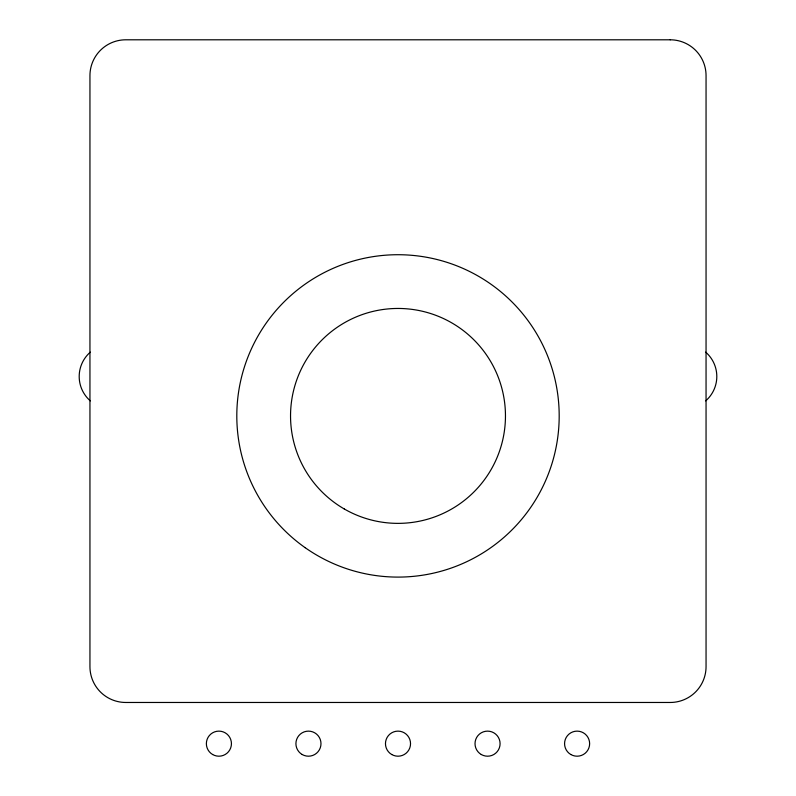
<?xml version="1.0" encoding="UTF-8"?>
<svg xmlns="http://www.w3.org/2000/svg" width="796" height="796" viewBox="0 0 796 796"><rect width="100%" height="100%" fill="white"/><g stroke="black" fill="none" stroke-linecap="round" stroke-linejoin="round"><path stroke-width="1.19" d="M90.326 400.876A32.238 32.238 0 0 1 90.326 352.14M705.674 352.14A32.238 32.238 0 0 1 705.674 400.876M670.232 39.8L125.768 39.8A35.82 35.82 0 0 0 89.948 75.62L89.948 666.65A35.82 35.82 0 0 0 125.768 702.47L670.232 702.47A35.82 35.82 0 0 0 706.052 666.65L706.052 75.62A35.82 35.82 0 0 0 670.232 39.8M212.631 754.518A12.537 12.537 0 0 0 231.437 743.663A12.537 12.537 0 0 0 212.631 732.808A12.537 12.537 0 0 0 212.631 754.518M302.181 754.518A12.537 12.537 0 0 0 320.987 743.663A12.537 12.537 0 0 0 302.181 732.808A12.537 12.537 0 0 0 302.181 754.518M391.731 754.518A12.537 12.537 0 0 0 410.537 743.663A12.537 12.537 0 0 0 391.731 732.808A12.537 12.537 0 0 0 391.731 754.518M481.281 754.518A12.537 12.537 0 0 0 500.087 743.663A12.537 12.537 0 0 0 481.281 732.808A12.537 12.537 0 0 0 481.281 754.518M570.832 754.518A12.537 12.537 0 0 0 589.637 743.663A12.537 12.537 0 0 0 570.832 732.808A12.537 12.537 0 0 0 570.832 754.518M344.27 508.972A107.46 107.46 0 0 0 505.46 415.91A107.46 107.46 0 0 0 344.27 322.848A107.46 107.46 0 0 0 344.27 508.972M305.186 547.698A161.19 161.19 0 0 0 558.533 430.397A161.19 161.19 0 0 0 330.27 269.635A161.19 161.19 0 0 0 305.186 547.698"/></g></svg>
